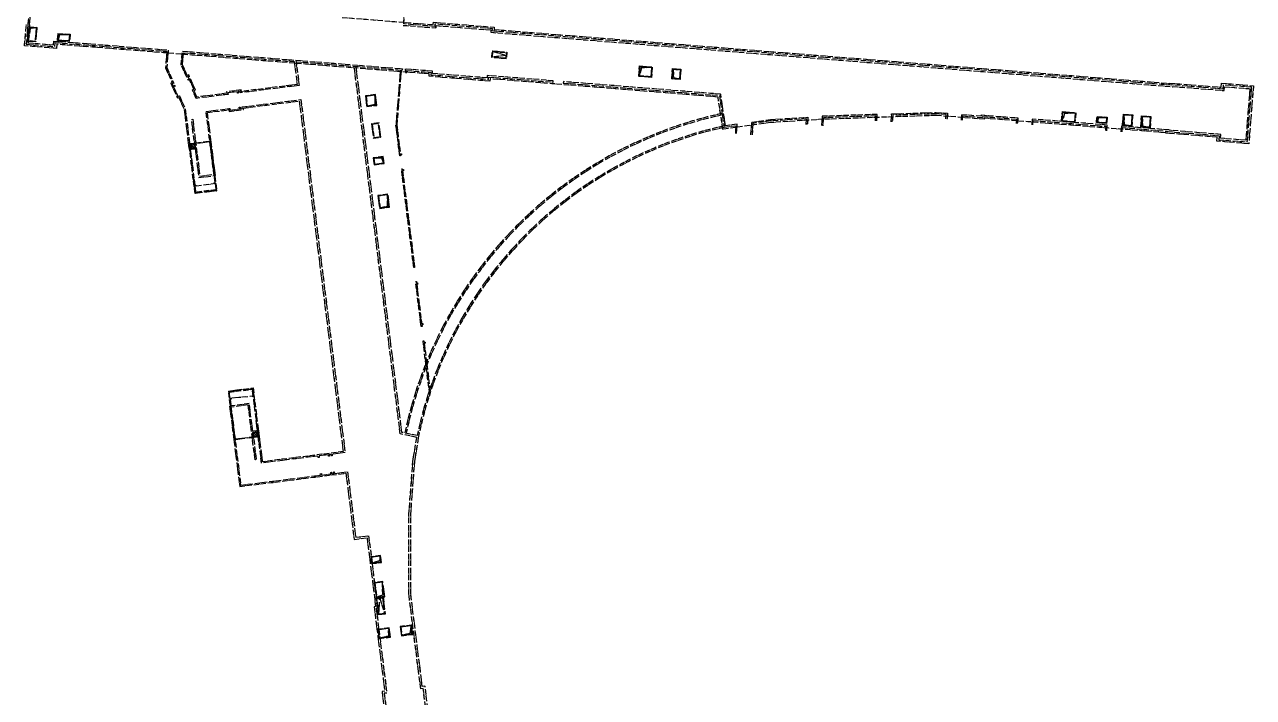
# Model space of a CAD drawing. Extents: x 0 to 531375, y 0 to 4335249.
# Drawn here: x 498199 to 498803, y 4331096 to 4331427 of the extents above; entities that cross this region are included whole.
import ezdxf

# ---------------------------------------------------------------- set-up
doc = ezdxf.new("R2010")
doc.units = 0
doc.linetypes.add('DASH', pattern=[0.35, 0.25, -0.1])
doc.layers.get('0').update_dxf_attribs({"lineweight": 15})
doc.layers.add('地铁', color=4, linetype='Continuous', lineweight=15)

# ---------------------------------------------------------------- blocks, each defined once
blk = doc.blocks.new('总图提取 2015 11 6')
at = {"layer": '地铁', "linetype": 'DASH', "lineweight": -3, "ltscale": 10}
for p, q in [((107321.77, 298952.11, 0), (107324.39, 298950.53, 0)), ((107324.15, 298952.41, 0), (107322.01, 298950.23, 0)), ((107341.25, 298827.39, 0), (107344.32, 298827.77, 0)), ((107343.81, 298806.95, 0), (107341.25, 298827.39, 0)), ((107341.55, 298827.42, 0), (107341.58, 298827.18, 0)), ((107341.58, 298827.18, 0), (107342.07, 298827.24, 0)), ((107342.11, 298826.94, 0), (107341.61, 298826.88, 0)), ((107341.61, 298826.88, 0), (107344.06, 298807.38, 0)), ((107342.07, 298827.24, 0), (107342.11, 298826.94, 0)), ((107355.42, 298808.81, 0), (107352.8, 298810.39, 0)), ((107353.04, 298808.51, 0), (107355.19, 298810.69, 0)), ((107355.42, 298808.81, 0), (107354.78, 298813.97, 0)), ((107355.22, 298813.74, 0), (107355.87, 298808.46, 0)), ((107355.87, 298808.46, 0), (107343.81, 298806.95, 0)), ((107344.06, 298807.38, 0), (107355.42, 298808.81, 0))]:
    blk.add_line(p, q, dxfattribs=at)
for points in [[(107780.05, 298958.22), (107780.22, 298960.35), (107802.34, 298958.58), (107802.33, 298958.43), (107827.65, 298956.41), (107827.49, 298954.42), (107841.55, 298953.3), (107843.69, 298980.21), (107829.64, 298981.33), (107829.48, 298979.34), (107804.16, 298981.36), (107804.15, 298981.21), (107470.47, 299007.84), (107470.56, 299008.98), (107442.25, 299011.24), (107442.16, 299010.1), (107427.26, 299011.29)], [(107243.59, 299027.95), (107242.23, 299010.95)], [(107243.03, 299010.89), (107244.32, 299027.09)], [(107434.53, 299108.08), (107426.75, 299010.62), (107442.8, 299009.34), (107442.89, 299010.49), (107469.81, 299008.34), (107469.72, 299007.19), (107804.79, 298980.46), (107804.8, 298980.6), (107830.22, 298978.58), (107830.37, 298980.47), (107842.83, 298979.48), (107840.81, 298954.16), (107828.35, 298955.15), (107828.5, 298957.04), (107803.08, 298959.07), (107803.1, 298959.22), (107779.68, 298961.09), (107779.46, 298958.27)], [(107583.79, 298959.51), (107581.41, 298975.41), (107469.4, 298984.35), (107469.31, 298983.2), (107439.4, 298985.59), (107439.49, 298986.73), (107271.03, 299000.18), (107271.02, 299000.13), (107256.4, 299001.3), (107256.24, 298999.32), (107240.59, 299000.57), (107241.44, 299011.02)], [(107396.7, 299014.53), (107441.43, 299010.96), (107441.52, 299012.1), (107471.42, 299009.72), (107471.33, 299008.57), (107803.41, 298982.07), (107803.43, 298982.22), (107828.7, 298980.2), (107828.86, 298982.2), (107844.56, 298980.94), (107842.28, 298952.43), (107826.58, 298953.69), (107826.74, 298955.68), (107801.47, 298957.7), (107801.48, 298957.85), (107712.27, 298964.97), (107712.24, 298964.47), (107688.7, 298966.35), (107633.25, 298964.46), (107607.34, 298962.83), (107583.78, 298959.58)], [(107242.23, 299010.95), (107241.46, 299001.3), (107255.51, 299000.18), (107255.67, 299002.16), (107270.29, 299000.99), (107270.29, 299001.04), (107310.52, 298997.83), (107309.87, 298989.75), (107313.1, 298982.54), (107312.42, 298982.23), (107315.69, 298974.93), (107316.38, 298975.24), (107319.01, 298969.34), (107321.49, 298949.56), (107324.47, 298949.93), (107326.23, 298935.84), (107334.38, 298936.81), (107330.49, 298967.78), (107341.01, 298969.1), (107341.1, 298968.35), (107348.24, 298969.25), (107348.15, 298969.99), (107375.59, 298973.43), (107397.19, 298801.18), (107357.61, 298796.22), (107355.68, 298811.57), (107352.71, 298811.2), (107351, 298824.79), (107341.37, 298823.58), (107346.34, 298784.03), (107398.53, 298790.58), (107402.6, 298758.07), (107408.9, 298758.86), (107413.15, 298725.03), (107412.4, 298724.94), (107417.61, 298683.46), (107416.27, 298683.29), (107418.07, 298668.9)], [(107439.21, 298671.55), (107437.4, 298685.94), (107436.06, 298685.77), (107435.1, 298693.43), (107430.38, 298731.06), (107430.37, 298770.1), (107432.34, 298796.25), (107432.7, 298798.45), (107434.28, 298808), (107434.77, 298810.35), (107433.89, 298810.54)], [(107243.03, 299010.89), (107242.32, 299002.04), (107254.78, 299001.04), (107254.93, 299002.92), (107269.65, 299001.74), (107269.65, 299001.79), (107311.17, 298998.48), (107310.48, 298989.86), (107313.9, 298982.24), (107313.21, 298981.93), (107313.7, 298980.84), (107314.39, 298981.14), (107314.55, 298980.78), (107313.87, 298980.47), (107316, 298975.73), (107316.68, 298976.03), (107319.59, 298969.5), (107322.01, 298950.23), (107324.39, 298950.53), (107322.65, 298964.37), (107323.25, 298964.45), (107326.75, 298936.51), (107333.7, 298937.38), (107329.82, 298968.3), (107341.53, 298969.77), (107341.62, 298969.02), (107341.03, 298968.95), (107340.93, 298969.69), (107341.53, 298969.77), (107341.62, 298969.02), (107346.18, 298969.59), (107346.09, 298970.34), (107346.49, 298970.39), (107346.58, 298969.64), (107347.57, 298969.77), (107347.48, 298970.51), (107376.41, 298974.14), (107398.16, 298800.7), (107391.71, 298799.89), (107391.81, 298799.15), (107391.41, 298799.1), (107391.32, 298799.84), (107390.32, 298799.72), (107390.42, 298798.97), (107390.02, 298798.92), (107389.93, 298799.67), (107385.36, 298799.09), (107385.46, 298798.35), (107384.86, 298798.27), (107384.77, 298799.02), (107357.08, 298795.55), (107355.16, 298810.89), (107352.78, 298810.59), (107354.45, 298797.28), (107353.85, 298797.21), (107350.48, 298824.12), (107342.04, 298823.06), (107346.86, 298784.68), (107385.97, 298789.59), (107385.88, 298790.34), (107386.47, 298790.41), (107386.57, 298789.67), (107391.13, 298790.24), (107391.04, 298790.99), (107391.43, 298791.04), (107391.53, 298790.29), (107392.52, 298790.42), (107392.43, 298791.16), (107392.82, 298791.21), (107392.92, 298790.47), (107399.35, 298791.27), (107403.38, 298759.07), (107409.68, 298759.86), (107414.15, 298724.25), (107413.41, 298724.16), (107418.62, 298682.58), (107417.38, 298682.42), (107418.94, 298670.02)], [(107438.09, 298672.42), (107436.53, 298684.82), (107435.29, 298684.67), (107434.21, 298693.32), (107429.48, 298731), (107429.47, 298770.13), (107431.44, 298796.36), (107431.81, 298798.59), (107433.39, 298808.18), (107425.23, 298809.9), (107402.58, 298990.44)], [(107246.32, 299009.34), (107243.37, 299009.02), (107242.4, 299003.03)], [(107262.65, 299005.93), (107257.74, 299005.99), (107257.03, 299003.37)], [(107470.77, 298997.73), (107477.3, 298997.21), (107477.08, 298994.52), (107470.55, 298995.04), (107470.77, 298997.73)], [(107470.77, 298997.73), (107477.19, 298995.86), (107470.55, 298995.04)], [(107373.78, 298993.48), (107426.3, 298989.29), (107426.25, 298988.59), (107425.7, 298988.64), (107423.54, 298961.56), (107425.31, 298947.47), (107425.8, 298947.53), (107425.88, 298946.93), (107425.38, 298946.87), (107425.42, 298946.53), (107425.03, 298946.48), (107423.14, 298961.55)], [(107374.07, 298992.76), (107425.3, 298988.67), (107423.13, 298961.52), (107425.03, 298946.48)], [(107433.58, 298809.06), (107426.04, 298810.65), (107403.49, 298990.41)], [(107548.79, 298989.87), (107543.8, 298989.67), (107542.75, 298985.84)], [(107559.35, 298989.03), (107559.58, 298985.01), (107562.49, 298984.26)], [(107590.54, 298957.4), (107590.85, 298961.34), (107590.75, 298962.09), (107585.04, 298961.32), (107582.71, 298976.81), (107505.4, 298982.98), (107505.35, 298982.28), (107582.1, 298976.16), (107584.45, 298960.48)], [(107666.44, 298963.18), (107666.75, 298967.1), (107688.69, 298967.85), (107694.26, 298967.41), (107694.04, 298964.58)], [(107693.44, 298964.63), (107693.61, 298966.76), (107688.72, 298967.15), (107667.3, 298966.41), (107667.04, 298963.13)], [(107756.91, 298967.42), (107751.7, 298967.32), (107750.6, 298963.71)], [(107584.45, 298960.53), (107590.25, 298961.32), (107589.94, 298957.5)], [(107597.51, 298956.84), (107598.01, 298963.08), (107607.19, 298964.32), (107625.48, 298965.47), (107625.53, 298964.73), (107625.3, 298961.89)], [(107624.71, 298961.96), (107624.93, 298964.74), (107607.26, 298963.63), (107598.56, 298962.45), (107598.12, 298956.84)], [(107659.46, 298963.74), (107659.65, 298966.12), (107659.63, 298966.85), (107632.65, 298965.93), (107632.28, 298961.33)], [(107658.86, 298963.78), (107659.05, 298966.13), (107633.2, 298965.24), (107632.88, 298961.28)], [(107701.01, 298964.02), (107701.24, 298966.85), (107710.86, 298966.08), (107710.9, 298966.58), (107728.84, 298965.15), (107728.62, 298962.33)], [(107701.61, 298963.98), (107701.78, 298966.1), (107711.5, 298965.33), (107711.54, 298965.83), (107728.19, 298964.5), (107728.02, 298962.37)], [(107772.48, 298958.83), (107772.7, 298961.65), (107735.82, 298964.59), (107735.59, 298961.77)], [(107736.19, 298961.72), (107736.36, 298963.85), (107772.05, 298961), (107771.88, 298958.87)], [(107772.39, 298965.23), (107768.41, 298965.13), (107767.79, 298963.09)], [(107780.92, 298966.61), (107781.07, 298961.91), (107784.51, 298961.31)], [(107789.89, 298965.89), (107790.07, 298961.19), (107793.48, 298960.59)], [(107425.84, 298940.03), (107426.23, 298940.08), (107426.28, 298939.73), (107426.77, 298939.79), (107426.85, 298939.2), (107426.35, 298939.13), (107432.31, 298891.66), (107431.91, 298891.61), (107425.84, 298940.03)], [(107419.66, 298921.56), (107418.93, 298927.32), (107414.61, 298926.78), (107415.29, 298921.02), (107419.66, 298921.56)], [(107435.4, 298863.78), (107435.4, 298863.78), (107432.78, 298884.66), (107433.18, 298884.71), (107433.27, 298883.97), (107433.77, 298884.03), (107433.84, 298883.43), (107433.35, 298883.37), (107435.77, 298864.02), (107436.27, 298864.08), (107436.34, 298863.49), (107435.85, 298863.43), (107435.95, 298862.63), (107435.55, 298862.58), (107435.4, 298863.78)], [(107439.72, 298829.38), (107436.42, 298855.64), (107436.82, 298855.69), (107436.91, 298854.94), (107437.41, 298855.01), (107437.48, 298854.41), (107436.99, 298854.35), (107440.01, 298830.27)], [(107415.33, 298749.79), (107415.06, 298747.52), (107411.41, 298746.48)], [(107416.38, 298737.02), (107416.45, 298730.69), (107413.88, 298729.65)], [(107414.72, 298721.29), (107415.14, 298729.21), (107417.5, 298721.64)], [(107415.08, 298709.65), (107419.55, 298710.71), (107419.54, 298714.24)], [(107426.04, 298711.02), (107430.32, 298712.06), (107430.5, 298715.61)]]:
    blk.add_lwpolyline(points, dxfattribs=at)
for points in [[(107246.64, 299009.62), (107246.07, 299002.44), (107242.08, 299002.76), (107242.65, 299009.94)], [(107246.32, 299009.34), (107245.79, 299002.76), (107242.4, 299003.03), (107242.93, 299009.61)], [(107256.99, 299006.69), (107262.97, 299006.21), (107262.69, 299002.62), (107256.7, 299003.1)], [(107257.27, 299006.36), (107262.65, 299005.93), (107262.41, 299002.94), (107257.03, 299003.37)], [(107470.49, 298998.05), (107477.62, 298997.49), (107477.36, 298994.2), (107470.23, 298994.76), (107470.49, 298998.05)], [(107500.36, 298982.68), (107500.42, 298983.38), (107468.02, 298985.96), (107467.93, 298984.82), (107441.02, 298986.96), (107441.11, 298988.11), (107427.7, 298989.18), (107427.64, 298988.48), (107427.89, 298988.46), (107427.81, 298987.47), (107428.41, 298987.42), (107428.49, 298988.41), (107440.35, 298987.47), (107440.26, 298986.32), (107468.57, 298984.06), (107468.66, 298985.21), (107500.36, 298982.68)], [(107542.83, 298990.65), (107549.11, 298990.15), (107548.71, 298985.06), (107542.43, 298985.56)], [(107543.11, 298990.32), (107548.79, 298989.87), (107548.43, 298985.38), (107542.75, 298985.84)], [(107558.67, 298984.27), (107559.08, 298989.35), (107563.17, 298989.02), (107562.76, 298983.94)], [(107559, 298984.54), (107559.35, 298989.03), (107562.84, 298988.75), (107562.49, 298984.26)], [(107750.93, 298967.9), (107756.91, 298967.42), (107756.58, 298963.24), (107750.6, 298963.71)], [(107780.2, 298961.35), (107780.65, 298966.93), (107785.23, 298966.57), (107784.79, 298960.98)], [(107767.72, 298965.91), (107772.71, 298965.51), (107772.46, 298962.42), (107767.47, 298962.82)], [(107767.99, 298965.59), (107772.39, 298965.23), (107772.19, 298962.74), (107767.79, 298963.09)], [(107780.53, 298961.63), (107780.92, 298966.61), (107784.91, 298966.29), (107784.51, 298961.31)], [(107789.17, 298960.63), (107789.62, 298966.22), (107794.2, 298965.85), (107793.76, 298960.27)], [(107789.5, 298960.91), (107789.89, 298965.89), (107793.88, 298965.58), (107793.48, 298960.59)], [(107419.99, 298921.3), (107419.19, 298927.65), (107414.28, 298927.04), (107415.03, 298920.68)], [(107415.59, 298750.12), (107410.73, 298749.51), (107411.15, 298746.14), (107416.02, 298746.75)], [(107415.33, 298749.79), (107411.07, 298749.25), (107411.41, 298746.48), (107415.68, 298747.01)], [(107416.64, 298737.36), (107412.47, 298736.83), (107413.42, 298729.29), (107417.59, 298729.81)], [(107416.38, 298737.02), (107412.81, 298736.57), (107413.68, 298729.63), (107417.25, 298730.08)], [(107416.79, 298729.72), (107417.84, 298721.38), (107414.46, 298720.96), (107413.42, 298729.29)], [(107416.53, 298729.38), (107417.5, 298721.64), (107414.72, 298721.29), (107413.75, 298729.03)], [(107419.8, 298714.57), (107414.24, 298713.87), (107414.81, 298709.31), (107420.37, 298710.01)], [(107419.54, 298714.24), (107414.58, 298713.61), (107415.07, 298709.64), (107420.03, 298710.27)], [(107430.76, 298715.95), (107425.21, 298715.25), (107425.78, 298710.69), (107431.34, 298711.38)], [(107430.5, 298715.61), (107425.54, 298714.99), (107426.04, 298711.02), (107431, 298711.64)]]:
    blk.add_lwpolyline(points, close=True, dxfattribs=at)
at = {"layer": '地铁', "linetype": 'DASH', "lineweight": -3, "ltscale": 10, "elevation": 0}
for points in [[(107321.62, 298983.95), (107320.93, 298983.66), (107320.77, 298984.03), (107321.45, 298984.33), (107320.96, 298985.43), (107320.28, 298985.12), (107317.6, 298991.08), (107318.15, 298997.92), (107373.98, 298993.47), (107375.53, 298981.09), (107346.61, 298977.46), (107346.52, 298978.2), (107345.53, 298978.08), (107345.62, 298977.33), (107345.22, 298977.28), (107345.13, 298978.03), (107340.56, 298977.46), (107340.66, 298976.71), (107340.66, 298976.71), (107340.56, 298977.46), (107340.56, 298977.46), (107340.66, 298976.71), (107324.93, 298974.74), (107323.07, 298978.9), (107323.75, 298979.2), (107321.62, 298983.95)], [(107371.7, 298981.21), (107347.13, 298978.13), (107347.04, 298978.87), (107339.89, 298977.98), (107339.99, 298977.23), (107325.3, 298975.39), (107323.9, 298978.61), (107324.54, 298978.9), (107321.26, 298986.22), (107320.58, 298985.91), (107318.21, 298991.19), (107318.69, 298997.18), (107373.15, 298992.83), (107374.57, 298981.57), (107371.7, 298981.21)], [(107413.38, 298971.57), (107412.81, 298976.24), (107408.43, 298975.69), (107409.02, 298971.03), (107413.38, 298971.57)], [(107409.02, 298971.03), (107412.9, 298971.91), (107412.81, 298976.24)], [(107415.35, 298955.9), (107414.54, 298962.35), (107411.46, 298961.96), (107412.27, 298955.51), (107415.35, 298955.9)], [(107334.27, 298932.82), (107334.24, 298933.06), (107333.74, 298933), (107333.71, 298933.3), (107334.2, 298933.36), (107331.7, 298953.35), (107321.77, 298952.11), (107324.27, 298932.11), (107324.77, 298932.17), (107324.81, 298931.87), (107324.31, 298931.81), (107324.34, 298931.56), (107323.94, 298931.51), (107321.37, 298952.46), (107331.95, 298953.79), (107334.57, 298932.85), (107324.34, 298931.56)], [(107324.38, 298952.64), (107321.57, 298952.29), (107321.86, 298950), (107322.06, 298950.02), (107324.66, 298950.35), (107324.37, 298952.64)], [(107321.77, 298952.11), (107324.15, 298952.41), (107324.39, 298950.53), (107322.01, 298950.23), (107321.77, 298952.11)], [(107322.22, 298948.53), (107323.11, 298941.39)], [(107416.97, 298943), (107416.62, 298945.78), (107412.25, 298945.23), (107412.6, 298942.45), (107416.97, 298943)], [(107416.97, 298943), (107416.22, 298945.32), (107412.25, 298945.23)], [(107334.57, 298932.85), (107335.02, 298929.28), (107324.39, 298927.95), (107323.94, 298931.51)], [(107324.24, 298931.56), (107324.69, 298927.99)], [(107334.27, 298932.82), (107334.72, 298929.24)], [(107334.64, 298929.84), (107324.61, 298928.58)], [(107334.68, 298929.54), (107324.65, 298928.28)], [(107415.29, 298921.02), (107419.04, 298921.83), (107418.93, 298927.32)], [(107341.25, 298827.39), (107340.8, 298830.96), (107344.9, 298831.47)], [(107341.55, 298827.42), (107341.1, 298831)], [(107341.13, 298830.7), (107352.55, 298832.13)], [(107341.17, 298830.4), (107352.59, 298831.83)], [(107344.32, 298827.77), (107352.49, 298828.55)], [(107344.9, 298831.47), (107352.9, 298832.48), (107353.35, 298828.91)], [(107354.78, 298813.97), (107353.02, 298828.32), (107352.52, 298828.25), (107352.49, 298828.55), (107352.98, 298828.61), (107352.95, 298828.86), (107353.35, 298828.91), (107355.22, 298813.74)], [(107352.98, 298828.61), (107352.51, 298832.43)], [(107353.05, 298828.87), (107352.6, 298832.44)], [(107352.83, 298808.28), (107355.64, 298808.62), (107355.36, 298810.91), (107355.16, 298810.89), (107352.55, 298810.57), (107352.84, 298808.28)], [(107353.03, 298808.61), (107355.41, 298808.9), (107355.17, 298810.79), (107352.79, 298810.49), (107353.03, 298808.61)], [(107355.42, 298808.81), (107353.04, 298808.51), (107352.8, 298810.39), (107355.19, 298810.69), (107355.42, 298808.81)]]:
    blk.add_lwpolyline(points, dxfattribs=at)
for points in [[(107413.72, 298971.31), (107413.07, 298976.57), (107408.1, 298975.95), (107408.76, 298970.69)], [(107750.66, 298968.22), (107757.23, 298967.7), (107756.85, 298962.91), (107750.27, 298963.44)], [(107750.93, 298967.9), (107756.91, 298967.42), (107756.58, 298963.24), (107750.6, 298963.71)], [(107415.68, 298955.64), (107414.8, 298962.68), (107411.13, 298962.22), (107412.01, 298955.18)], [(107417.3, 298942.74), (107416.88, 298946.11), (107411.92, 298945.49), (107412.34, 298942.11)], [(107333.97, 298932.78), (107333.97, 298932.78)]]:
    blk.add_lwpolyline(points, close=True, dxfattribs=at)
at = {"layer": '地铁', "linetype": 'DASH', "lineweight": -3, "ltscale": 10}
for points in [[(107583.43, 298967.32, 0.2959), (107427.51, 298810.34)], [(107583.53, 298966.62, 0.29584), (107428.19, 298810.19)], [(107584.35, 298961.17, 0.295351), (107433.58, 298809.06)], [(107584.45, 298960.48, 0.293212), (107434.57, 298810.39, 0.293212)]]:
    blk.add_lwpolyline(points, format="xyb", dxfattribs=at)
blk = doc.blocks.new('A$C1FB5052D')
blk.add_blockref('总图提取 2015 11 6', (-107044.53, -294821.73))
blk = doc.blocks.new('天津2000地铁')
at = {"layer": '地铁', "linetype": 'DASH', "ltscale": 20}
for p, q in [((277.25, 4130.38, 0), (279.87, 4128.8, 0)), ((279.63, 4130.68, 0), (277.48, 4128.5, 0)), ((296.72, 4005.66, 0), (299.79, 4006.05, 0)), ((299.29, 3985.22, 0), (296.72, 4005.66, 0)), ((297.02, 4005.7, 0), (297.05, 4005.45, 0)), ((297.05, 4005.45, 0), (297.55, 4005.51, 0)), ((297.58, 4005.21, 0), (297.09, 4005.15, 0)), ((297.09, 4005.15, 0), (299.54, 3985.65, 0)), ((297.55, 4005.51, 0), (297.58, 4005.21, 0)), ((310.9, 3987.08, 0), (310.26, 3992.24, 0)), ((311.34, 3986.73, 0), (299.29, 3985.22, 0)), ((299.54, 3985.65, 0), (310.9, 3987.08, 0)), ((310.9, 3987.08, 0), (308.28, 3988.67, 0)), ((308.52, 3986.78, 0), (310.66, 3988.96, 0)), ((310.69, 3992.01, 0), (311.34, 3986.73, 0))]:
    blk.add_line(p, q, dxfattribs=at)
for points in [[(735.53, 4136.49), (735.7, 4138.62), (757.82, 4136.85), (757.81, 4136.7), (783.12, 4134.68), (782.97, 4132.69), (797.02, 4131.57), (799.17, 4158.48), (785.11, 4159.6), (784.95, 4157.61), (759.63, 4159.63), (759.62, 4159.48), (425.94, 4186.11), (426.04, 4187.26), (397.73, 4189.52), (397.63, 4188.37), (382.73, 4189.56)], [(199.06, 4206.22), (197.71, 4189.23)], [(198.51, 4189.16), (199.8, 4205.36)], [(390, 4286.36), (382.23, 4188.9), (398.28, 4187.62), (398.37, 4188.76), (425.28, 4186.61), (425.19, 4185.47), (760.26, 4158.73), (760.28, 4158.88), (785.7, 4156.85), (785.85, 4158.74), (798.31, 4157.75), (796.29, 4132.43), (783.83, 4133.42), (783.98, 4135.32), (758.56, 4137.35), (758.57, 4137.5), (735.15, 4139.36), (734.93, 4136.54)], [(539.27, 4137.78), (536.88, 4153.68), (424.87, 4162.62), (424.78, 4161.47), (394.88, 4163.86), (394.97, 4165.01), (226.5, 4178.45), (226.5, 4178.4), (211.88, 4179.57), (211.72, 4177.59), (196.07, 4178.84), (196.91, 4189.29)], [(352.18, 4192.8), (396.9, 4189.23), (396.99, 4190.38), (426.9, 4187.99), (426.8, 4186.84), (758.89, 4160.34), (758.9, 4160.49), (784.17, 4158.48), (784.33, 4160.47), (800.03, 4159.22), (797.75, 4130.71), (782.05, 4131.96), (782.21, 4133.95), (756.94, 4135.97), (756.96, 4136.12), (667.75, 4143.24), (667.71, 4142.74), (644.17, 4144.62), (588.73, 4142.73), (562.82, 4141.1), (539.26, 4137.85)], [(197.71, 4189.23), (196.93, 4179.58), (210.99, 4178.46), (211.14, 4180.43), (225.76, 4179.26), (225.77, 4179.31), (265.99, 4176.1), (265.35, 4168.02), (268.58, 4160.81), (267.89, 4160.51), (271.17, 4153.21), (271.85, 4153.51), (274.48, 4147.61), (276.96, 4127.83), (279.94, 4128.2), (281.71, 4114.11), (289.85, 4115.08), (285.97, 4146.05), (296.48, 4147.37), (296.57, 4146.62), (303.72, 4147.52), (303.63, 4148.26), (331.06, 4151.71), (352.67, 3979.45), (313.08, 3974.49), (311.16, 3989.84), (308.18, 3989.47), (306.47, 4003.06), (296.85, 4001.86), (301.81, 3962.3), (354, 3968.85), (358.08, 3936.34), (364.38, 3937.13), (368.62, 3903.3), (367.88, 3903.21), (373.08, 3861.73), (371.74, 3861.56), (373.55, 3847.17)], [(394.68, 3849.83), (392.88, 3864.21), (391.54, 3864.04), (390.58, 3871.71), (385.86, 3909.33), (385.85, 3948.37), (387.81, 3974.52), (388.17, 3976.72), (389.75, 3986.27), (390.24, 3988.62), (389.37, 3988.81)], [(198.51, 4189.16), (197.79, 4180.31), (210.25, 4179.32), (210.4, 4181.19), (225.12, 4180.02), (225.13, 4180.07), (266.64, 4176.75), (265.96, 4168.13), (269.37, 4160.51), (268.69, 4160.2), (269.18, 4159.11), (269.86, 4159.42), (270.03, 4159.05), (269.34, 4158.74), (271.47, 4154), (272.15, 4154.31), (275.07, 4147.77), (277.48, 4128.5), (279.87, 4128.8), (278.13, 4142.65), (278.72, 4142.72), (282.23, 4114.78), (289.17, 4115.65), (285.3, 4146.57), (297, 4148.04), (297.1, 4147.29), (296.5, 4147.22), (296.41, 4147.96), (297, 4148.04), (297.1, 4147.29), (301.66, 4147.87), (301.57, 4148.61), (301.96, 4148.66), (302.06, 4147.92), (303.05, 4148.04), (302.96, 4148.79), (331.88, 4152.41), (353.64, 3978.97), (347.19, 3978.16), (347.28, 3977.42), (346.88, 3977.37), (346.79, 3978.11), (345.8, 3977.99), (345.89, 3977.24), (345.5, 3977.19), (345.4, 3977.94), (340.84, 3977.37), (340.93, 3976.62), (340.34, 3976.55), (340.24, 3977.29), (312.56, 3973.83), (310.64, 3989.16), (308.25, 3988.86), (309.92, 3975.55), (309.33, 3975.48), (305.95, 4002.39), (297.52, 4001.34), (302.33, 3962.95), (341.45, 3967.87), (341.35, 3968.61), (341.95, 3968.69), (342.04, 3967.94), (346.61, 3968.51), (346.51, 3969.26), (346.91, 3969.31), (347, 3968.56), (347.99, 3968.69), (347.9, 3969.43), (348.3, 3969.48), (348.39, 3968.74), (354.82, 3969.55), (358.86, 3937.35), (365.16, 3938.14), (369.63, 3902.52), (368.88, 3902.43), (374.1, 3860.85), (372.86, 3860.69), (374.41, 3848.29)], [(393.56, 3850.69), (392.01, 3863.1), (390.77, 3862.94), (389.68, 3871.6), (384.96, 3909.28), (384.95, 3948.4), (386.92, 3974.63), (387.29, 3976.87), (388.87, 3986.45), (380.7, 3988.17), (358.05, 4168.71)], [(201.79, 4187.62), (198.84, 4187.3), (197.88, 4181.31)], [(218.12, 4184.21), (213.21, 4184.26), (212.5, 4181.64)], [(426.24, 4176), (432.77, 4175.48), (432.56, 4172.79), (426.03, 4173.31), (426.24, 4176)], [(426.24, 4176), (432.67, 4174.14), (426.03, 4173.31)], [(329.26, 4171.76), (381.78, 4167.56), (381.72, 4166.87), (381.17, 4166.91), (379.01, 4139.83), (380.78, 4125.74), (381.28, 4125.8), (381.35, 4125.21), (380.86, 4125.15), (380.9, 4124.8), (380.5, 4124.75), (378.61, 4139.82)], [(329.54, 4171.03), (380.78, 4166.94), (378.61, 4139.79), (380.5, 4124.75)], [(389.05, 3987.34), (381.52, 3988.92), (358.97, 4168.68)], [(504.26, 4168.14), (499.28, 4167.94), (498.22, 4164.11)], [(514.83, 4167.3), (515.06, 4163.28), (517.96, 4162.54)], [(546.01, 4135.67), (546.33, 4139.61), (546.22, 4140.37), (540.52, 4139.59), (538.19, 4155.08), (460.88, 4161.25), (460.82, 4160.55), (537.58, 4154.43), (539.93, 4138.75)], [(552.99, 4135.11), (553.49, 4141.35), (562.67, 4142.6), (580.96, 4143.75), (581.01, 4143.01), (580.78, 4140.16)], [(614.93, 4142.01), (615.12, 4144.4), (615.1, 4145.13), (588.12, 4144.2), (587.76, 4139.6)], [(614.34, 4142.06), (614.52, 4144.4), (588.67, 4143.52), (588.35, 4139.56)], [(621.91, 4141.45), (622.22, 4145.37), (644.17, 4146.12), (649.74, 4145.68), (649.51, 4142.85)], [(648.91, 4142.9), (649.08, 4145.03), (644.2, 4145.42), (622.77, 4144.69), (622.51, 4141.41)], [(656.49, 4142.3), (656.71, 4145.12), (666.33, 4144.35), (666.37, 4144.85), (684.32, 4143.42), (684.09, 4140.6)], [(657.09, 4142.25), (657.26, 4144.38), (666.98, 4143.6), (667.02, 4144.1), (683.66, 4142.77), (683.49, 4140.65)], [(712.39, 4145.7), (707.17, 4145.6), (706.07, 4141.99)], [(727.86, 4143.51), (723.88, 4143.4), (723.27, 4141.37)], [(736.4, 4144.88), (736.54, 4140.18), (739.99, 4139.58)], [(745.37, 4144.17), (745.55, 4139.46), (748.96, 4138.86)], [(539.92, 4138.81), (545.72, 4139.59), (545.42, 4135.77)], [(580.18, 4140.23), (580.4, 4143.01), (562.73, 4141.9), (554.04, 4140.72), (553.59, 4135.11)], [(727.95, 4137.1), (728.18, 4139.92), (691.29, 4142.86), (691.07, 4140.04)], [(691.67, 4139.99), (691.84, 4142.12), (727.52, 4139.27), (727.35, 4137.15)], [(381.31, 4118.3), (381.71, 4118.35), (381.75, 4118), (382.25, 4118.06), (382.32, 4117.47), (381.83, 4117.41), (387.78, 4069.93), (387.38, 4069.88), (381.31, 4118.3)], [(375.13, 4099.84), (374.41, 4105.59), (370.08, 4105.05), (370.76, 4099.29), (375.13, 4099.84)], [(390.87, 4042.06), (390.87, 4042.06), (388.26, 4062.93), (388.65, 4062.98), (388.75, 4062.24), (389.24, 4062.3), (389.32, 4061.71), (388.82, 4061.64), (391.25, 4042.29), (391.74, 4042.36), (391.82, 4041.76), (391.32, 4041.7), (391.42, 4040.91), (391.03, 4040.86), (390.87, 4042.06)], [(395.19, 4007.65), (391.9, 4033.91), (392.29, 4033.96), (392.39, 4033.22), (392.88, 4033.28), (392.96, 4032.68), (392.46, 4032.62), (395.48, 4008.54)], [(370.81, 3928.06), (370.53, 3925.79), (366.89, 3924.75)], [(371.85, 3915.29), (371.92, 3908.96), (369.35, 3907.92)], [(370.2, 3899.57), (370.62, 3907.48), (372.98, 3899.91)], [(370.55, 3887.92), (375.03, 3888.98), (375.02, 3892.51)], [(381.52, 3889.29), (385.79, 3890.34), (385.98, 3893.89)]]:
    blk.add_lwpolyline(points, dxfattribs=at)
for points in [[(202.12, 4187.89), (201.54, 4180.71), (197.56, 4181.03), (198.13, 4188.21)], [(201.79, 4187.62), (201.27, 4181.04), (197.88, 4181.31), (198.4, 4187.89)], [(212.47, 4184.96), (218.45, 4184.48), (218.16, 4180.89), (212.18, 4181.37)], [(212.74, 4184.64), (218.12, 4184.21), (217.88, 4181.22), (212.5, 4181.64)], [(425.97, 4176.33), (433.09, 4175.76), (432.83, 4172.47), (425.7, 4173.04), (425.97, 4176.33)], [(455.84, 4160.95), (455.89, 4161.65), (423.5, 4164.23), (423.4, 4163.09), (396.49, 4165.24), (396.58, 4166.38), (383.17, 4167.45), (383.12, 4166.76), (383.37, 4166.74), (383.29, 4165.74), (383.89, 4165.69), (383.97, 4166.69), (395.83, 4165.74), (395.74, 4164.59), (424.05, 4162.34), (424.14, 4163.48), (455.84, 4160.95)], [(498.31, 4168.92), (504.59, 4168.42), (504.18, 4163.33), (497.9, 4163.84)], [(498.58, 4168.6), (504.26, 4168.14), (503.9, 4163.66), (498.22, 4164.11)], [(514.15, 4162.54), (514.55, 4167.62), (518.64, 4167.3), (518.23, 4162.21)], [(514.47, 4162.81), (514.83, 4167.3), (518.32, 4167.02), (517.96, 4162.54)], [(706.41, 4146.17), (712.39, 4145.7), (712.05, 4141.51), (706.07, 4141.99)], [(723.19, 4144.18), (728.18, 4143.78), (727.94, 4140.69), (722.94, 4141.09)], [(723.47, 4143.86), (727.86, 4143.51), (727.66, 4141.02), (723.27, 4141.37)], [(735.68, 4139.62), (736.12, 4145.21), (740.71, 4144.84), (740.26, 4139.26)], [(736, 4139.9), (736.4, 4144.88), (740.39, 4144.56), (739.99, 4139.58)], [(744.65, 4138.91), (745.09, 4144.49), (749.68, 4144.12), (749.23, 4138.54)], [(744.97, 4139.18), (745.37, 4144.17), (749.36, 4143.85), (748.96, 4138.86)], [(375.47, 4099.58), (374.67, 4105.93), (369.75, 4105.31), (370.5, 4098.95)], [(371.07, 3928.4), (366.21, 3927.79), (366.63, 3924.41), (371.49, 3925.02)], [(370.81, 3928.06), (366.54, 3927.53), (366.89, 3924.75), (371.16, 3925.28)], [(372.11, 3915.63), (367.95, 3915.11), (368.89, 3907.56), (373.06, 3908.09)], [(371.85, 3915.29), (368.28, 3914.85), (369.15, 3907.9), (372.73, 3908.35)], [(372.27, 3907.99), (373.31, 3899.65), (369.94, 3899.23), (368.89, 3907.56)], [(372.01, 3907.65), (372.98, 3899.91), (370.2, 3899.57), (369.23, 3907.3)], [(375.27, 3892.84), (369.72, 3892.15), (370.29, 3887.58), (375.84, 3888.28)], [(375.01, 3892.51), (370.05, 3891.89), (370.55, 3887.92), (375.51, 3888.54)], [(386.24, 3894.22), (380.68, 3893.52), (381.26, 3888.96), (386.81, 3889.66)], [(385.98, 3893.89), (381.02, 3893.26), (381.52, 3889.29), (386.48, 3889.92)]]:
    blk.add_lwpolyline(points, close=True, dxfattribs=at)
at = {"layer": '地铁', "linetype": 'DASH', "ltscale": 20, "elevation": 0}
for points in [[(277.1, 4162.22), (276.4, 4161.93), (276.24, 4162.3), (276.93, 4162.61), (276.43, 4163.7), (275.75, 4163.39), (273.08, 4169.36), (273.62, 4176.2), (329.46, 4171.74), (331.01, 4159.36), (302.09, 4155.73), (301.99, 4156.48), (301, 4156.35), (301.09, 4155.61), (300.7, 4155.56), (300.6, 4156.3), (296.04, 4155.73), (296.13, 4154.98), (296.13, 4154.98), (296.04, 4155.73), (296.04, 4155.73), (296.13, 4154.98), (280.41, 4153.01), (278.54, 4157.17), (279.23, 4157.48), (277.1, 4162.22)], [(327.18, 4159.48), (302.61, 4156.4), (302.51, 4157.15), (295.37, 4156.25), (295.46, 4155.51), (280.77, 4153.66), (279.37, 4156.88), (280.02, 4157.17), (276.74, 4164.49), (276.05, 4164.19), (273.69, 4169.46), (274.16, 4175.45), (328.63, 4171.1), (330.04, 4159.84), (327.18, 4159.48)], [(368.86, 4149.85), (368.28, 4154.51), (363.91, 4153.96), (364.49, 4149.3), (368.86, 4149.85)], [(364.49, 4149.3), (368.37, 4150.18), (368.28, 4154.51)], [(370.82, 4134.17), (370.02, 4140.62), (366.94, 4140.23), (367.75, 4133.78), (370.82, 4134.17)], [(289.75, 4111.09), (289.71, 4111.34), (289.22, 4111.28), (289.18, 4111.57), (289.68, 4111.64), (287.17, 4131.62), (277.25, 4130.38), (279.75, 4110.38), (280.24, 4110.44), (280.28, 4110.15), (279.78, 4110.08), (279.81, 4109.84), (279.42, 4109.79), (276.85, 4130.74), (287.42, 4132.06), (290.04, 4111.13), (279.81, 4109.83)], [(279.85, 4130.91), (277.04, 4130.56), (277.33, 4128.27), (277.53, 4128.3), (280.13, 4128.62), (279.85, 4130.91)], [(277.25, 4130.38), (279.63, 4130.68), (279.87, 4128.8), (277.48, 4128.5), (277.25, 4130.38)], [(277.69, 4126.81), (278.59, 4119.66)], [(372.44, 4121.27), (372.09, 4124.05), (367.73, 4123.5), (368.08, 4120.72), (372.44, 4121.27)], [(372.44, 4121.27), (371.7, 4123.6), (367.73, 4123.5)], [(290.04, 4111.13), (290.49, 4107.56), (279.86, 4106.22), (279.42, 4109.79)], [(279.71, 4109.83), (280.16, 4106.26)], [(290.12, 4108.11), (280.09, 4106.85)], [(290.16, 4107.82), (280.12, 4106.56)], [(289.75, 4111.09), (290.19, 4107.52)], [(370.76, 4099.29), (374.52, 4100.1), (374.41, 4105.59)], [(296.61, 4008.97), (308.02, 4010.4)], [(300.37, 4009.75), (308.38, 4010.75), (308.82, 4007.19)], [(308.46, 4006.89), (307.99, 4010.7)], [(308.53, 4007.15), (308.08, 4010.71)], [(296.72, 4005.66), (296.27, 4009.23), (300.37, 4009.75)], [(297.02, 4005.7), (296.57, 4009.27)], [(296.65, 4008.67), (308.06, 4010.11)], [(299.79, 4006.05), (307.96, 4006.82)], [(310.26, 3992.24), (308.49, 4006.59), (308, 4006.53), (307.96, 4006.82), (308.46, 4006.89), (308.43, 4007.13), (308.82, 4007.18), (310.69, 3992.01)], [(308.3, 3986.55), (311.12, 3986.9), (310.83, 3989.19), (310.64, 3989.16), (308.02, 3988.84), (308.31, 3986.55)], [(308.5, 3986.88), (310.88, 3987.18), (310.65, 3989.06), (308.27, 3988.76), (308.5, 3986.88)], [(310.9, 3987.08), (308.52, 3986.78), (308.28, 3988.67), (310.66, 3988.96), (310.9, 3987.08)]]:
    blk.add_lwpolyline(points, dxfattribs=at)
for points in [[(369.19, 4149.59), (368.54, 4154.84), (363.57, 4154.22), (364.23, 4148.96)], [(706.13, 4146.5), (712.71, 4145.97), (712.33, 4141.19), (705.75, 4141.71)], [(706.41, 4146.17), (712.39, 4145.7), (712.05, 4141.51), (706.07, 4141.99)], [(371.16, 4133.91), (370.28, 4140.95), (366.6, 4140.49), (367.49, 4133.45)], [(372.78, 4121.01), (372.35, 4124.38), (367.39, 4123.76), (367.82, 4120.39)], [(289.45, 4111.05), (289.45, 4111.05)]]:
    blk.add_lwpolyline(points, close=True, dxfattribs=at)
at = {"layer": '地铁', "linetype": 'DASH', "ltscale": 20}
for points in [[(538.9, 4145.59, 0.2959), (382.98, 3988.61)], [(539.01, 4144.89, 0.29584), (383.67, 3988.47)], [(539.83, 4139.44, 0.295351), (389.05, 3987.34)], [(539.93, 4138.75, 0.293212), (390.05, 3988.66, 0.293212)]]:
    blk.add_lwpolyline(points, format="xyb", dxfattribs=at)

msp = doc.modelspace()

# ---------------------------------------------------------------- block references
at = {"layer": '地铁', "color": 1}
msp.add_blockref('天津2000地铁', (498003.38431, 4327237.28522), dxfattribs=at)
at = {"layer": '地铁'}
msp.add_blockref('A$C1FB5052D', (498003.38431, 4327237.28522), dxfattribs=at)

doc.saveas('drawing.dxf')
